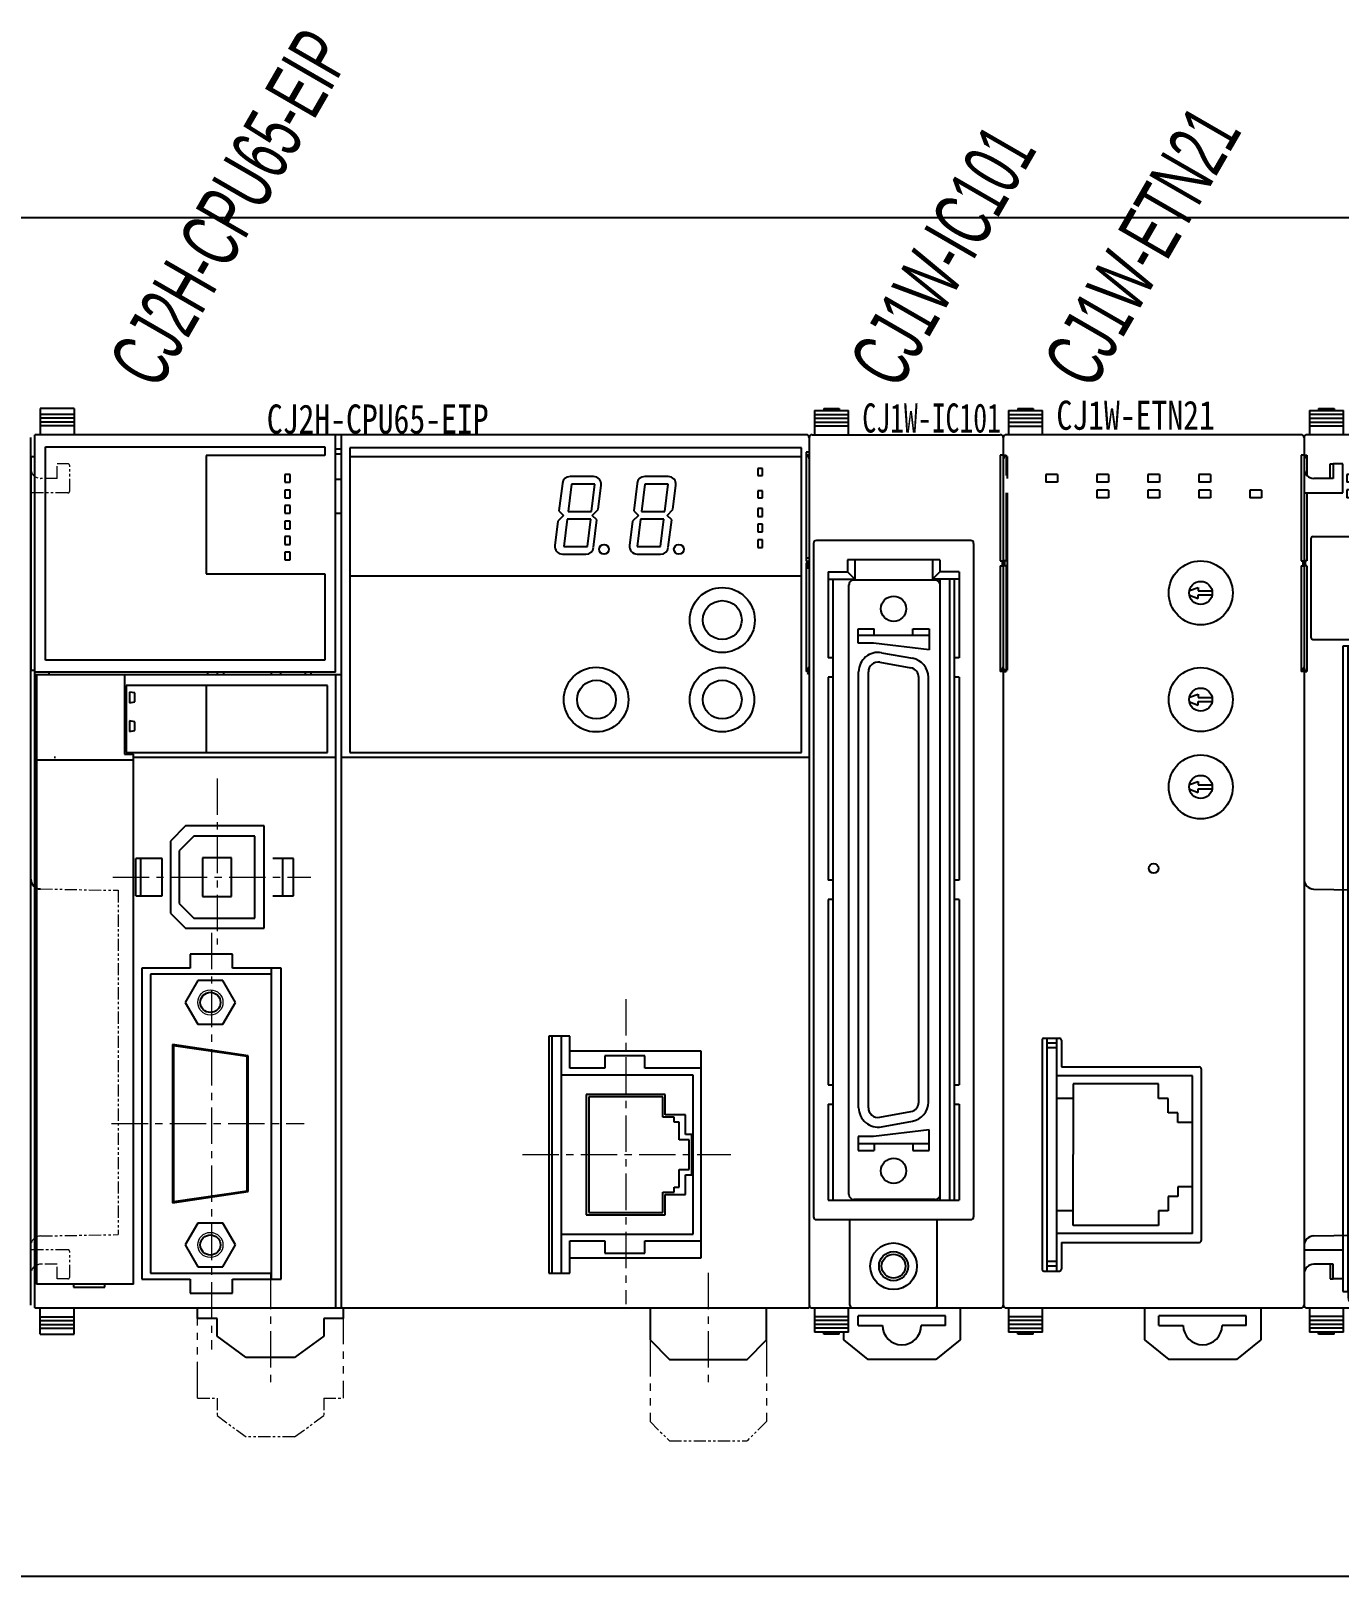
# Model space of a CAD drawing. Header units: millimetres. Extents: x 336 to 12810, y -1577 to 4105.
# Drawn here: x 6367.9 to 6502.8, y 3709.4 to 3868.7 of the extents above; entities that cross this region are included whole.
import ezdxf
from ezdxf.enums import TextEntityAlignment as Align

# ---------------------------------------------------------------- set-up
doc = ezdxf.new("R2010")
doc.units = ezdxf.units.MM
doc.linetypes.add('CENTER', pattern=[2, 1.25, -0.25, 0.25, -0.25])
doc.linetypes.add('PHANTOM', pattern=[2.5, 1.25, -0.25, 0.25, -0.25, 0.25, -0.25])
doc.layers.add('TEXT', color=2, linetype='Continuous')
doc.layers.add('Z_OM_GAIKEI', color=7, linetype='Continuous')
for name, color, linetype, lineweight in [('Z_OM_CENTER', 2, 'CENTER', 13), ('Z_OM_OUTLINE', 7, 'Continuous', 30), ('Z_OM_PHANTOM', 3, 'PHANTOM', 13), ('Z_OM_THIN_LINE', 2, 'Continuous', 13)]:
    doc.layers.add(name, color=color, linetype=linetype, lineweight=lineweight)
doc.styles.add('ST', font='', dxfattribs={"width": 0.8, "height": 300})
doc.styles.get("Standard").update_dxf_attribs({"font": ''})
doc.styles.add('样式 8', font='arial.ttf', dxfattribs={"width": 0.6, "height": 2.5})
doc.styles.get('ST').set_extended_font_data('SimSun')
doc.styles.get('Standard').set_extended_font_data('SimSun')

# ---------------------------------------------------------------- blocks, each defined once
blk = doc.blocks.new('CJ1W-ETN21')
at = {"layer": 'Z_OM_GAIKEI'}
for p, q in [((0.55, 92.5), (4.05, 92.5)), ((0.55, 92.5), (0.55, 92.1)), ((1.5, 92.7), (1.5, 92.5)), ((1.5, 92.7), (3.1, 92.7)), ((2.1, 92.7), (2.1, 92.5)), ((2.5, 92.7), (2.5, 92.5)), ((3.1, 92.7), (3.1, 92.5)), ((4.05, 92.1), (4.05, 92.5)), ((0.55, 92.1), (4.05, 92.1)), ((0.55, 92.1), (0.55, 91.7)), ((0.55, 91.7), (4.05, 91.7)), ((0.55, 91.7), (0.55, 91.3)), ((0.55, 91.3), (4.05, 91.3)), ((0.55, 91.3), (0.55, 90.9)), ((0.55, 90.9), (4.05, 90.9)), ((0.55, 90.9), (0.55, 90)), ((4.05, 91.7), (4.05, 92.1)), ((4.05, 91.3), (4.05, 91.7)), ((4.05, 90.9), (4.05, 91.3)), ((4.05, 90), (4.05, 90.9)), ((0, 89.7), (0, 0.3)), ((30.7, 90), (0.3, 90)), ((31, 89.7), (31, 0.3)), ((-0.3, 87.9), (-0.3, 77)), ((0, 87.9), (-0.3, 87.9)), ((31.15, 87.9), (31, 87.47)), ((31, 87.9), (31.3, 87.9)), ((31.3, 87.9), (31.3, 85.79)), ((33.7, 85.5), (33.7, 87)), ((33.7, 87), (34, 87)), ((33.7, 87), (34, 87)), ((33.7, 85.5), (33.7, 87)), ((35, 87), (34, 87)), ((35, 87), (34, 87)), ((34, 87), (34, 85.5)), ((34, 87), (34, 85.5)), ((35, 84), (35, 87)), ((35, 84), (35, 87)), ((5.6, 85.9), (4.4, 85.9)), ((4.4, 85.9), (4.4, 85.1)), ((5.6, 85.1), (4.4, 85.1)), ((5.6, 85.9), (5.6, 85.1)), ((10.85, 85.9), (9.65, 85.9)), ((9.65, 85.9), (9.65, 85.1)), ((10.85, 85.1), (9.65, 85.1)), ((10.85, 85.9), (10.85, 85.1)), ((16.1, 85.9), (14.9, 85.9)), ((14.9, 85.9), (14.9, 85.1)), ((16.1, 85.1), (14.9, 85.1)), ((16.1, 85.9), (16.1, 85.1)), ((21.35, 85.9), (20.15, 85.9)), ((20.15, 85.9), (20.15, 85.1)), ((21.35, 85.1), (20.15, 85.1)), ((21.35, 85.9), (21.35, 85.1)), ((34, 85.5), (32, 85.5)), ((34, 85.5), (32, 85.5)), ((10.85, 84.3), (9.65, 84.3)), ((9.65, 84.3), (9.65, 83.5)), ((10.85, 83.5), (9.65, 83.5)), ((10.85, 84.3), (10.85, 83.5)), ((16.1, 84.3), (14.9, 84.3)), ((14.9, 84.3), (14.9, 83.5)), ((16.1, 83.5), (14.9, 83.5)), ((16.1, 84.3), (16.1, 83.5)), ((21.35, 84.3), (20.15, 84.3)), ((20.15, 84.3), (20.15, 83.5)), ((21.35, 83.5), (20.15, 83.5)), ((21.35, 84.3), (21.35, 83.5)), ((26.6, 84.3), (25.4, 84.3)), ((25.4, 84.3), (25.4, 83.5)), ((26.6, 83.5), (25.4, 83.5)), ((26.6, 84.3), (26.6, 83.5)), ((31, 84), (35, 84)), ((31, 84), (35, 84)), ((31.3, 84), (31.3, 77)), ((-0.3, 77), (0, 77)), ((-0.3, 76.5), (-0.3, 65.6)), ((-0.3, 76.5), (0, 76.5)), ((-0.12, 77), (-0.12, 76.5)), ((31.3, 77), (31, 77)), ((31.3, 76.5), (31, 76.5)), ((31.12, 77), (31.12, 76.5)), ((31.3, 76.5), (31.3, 65.6)), ((19.18, 73.94), (20.1, 74.27)), ((19.18, 73.46), (20.1, 73.13)), ((20.1, 74.27), (20.1, 73.91)), ((20.1, 73.91), (21.52, 73.91)), ((20.1, 73.49), (21.52, 73.49)), ((20.1, 73.13), (20.1, 73.49)), ((0, 65.6), (-0.3, 65.6)), ((-0.15, 65.6), (0, 66.03)), ((31.15, 65.6), (31, 66.03)), ((31, 65.6), (31.3, 65.6)), ((19.18, 62.94), (20.1, 63.27)), ((19.18, 62.46), (20.1, 62.13)), ((20.1, 63.27), (20.1, 62.91)), ((20.1, 62.91), (21.52, 62.91)), ((20.1, 62.13), (20.1, 62.49)), ((20.1, 62.49), (21.52, 62.49)), ((19.18, 53.94), (20.1, 54.27)), ((20.1, 54.27), (20.1, 53.91)), ((19.18, 53.46), (20.1, 53.13)), ((20.1, 53.91), (21.52, 53.91)), ((20.1, 53.13), (20.1, 53.49)), ((20.1, 53.49), (21.52, 53.49)), ((31.98, 43.18), (40, 43.04)), ((40, 43.04), (40, 7.56)), ((40, 42.4), (40, 25.3)), ((4, 27.6), (4, 4)), ((4.2, 27.8), (5.8, 27.8)), ((4.5, 27.8), (4.5, 3.8)), ((5.5, 27.3), (4.5, 27.3)), ((5.5, 27.8), (5.5, 3.8)), ((6, 27.6), (6, 24.85)), ((5.5, 26.8), (4.5, 26.8)), ((5.5, 23.93), (5.5, 7.67)), ((19.5, 23.93), (5.5, 23.93)), ((6, 24.85), (20.2, 24.85)), ((19.5, 7.67), (19.5, 23.93)), ((20.4, 24.65), (20.4, 6.95)), ((40, 25.3), (40, 8.2)), ((7.2, 23.1), (7.2, 15.8)), ((16, 23.1), (7.2, 23.1)), ((16, 21.6), (16, 23.1)), ((7.2, 21.6), (5.5, 21.6)), ((17, 21.6), (16, 21.6)), ((17, 20.1), (17, 21.6)), ((18, 20.1), (17, 20.1)), ((18, 19.1), (18, 20.1)), ((19.5, 19.1), (18, 19.1)), ((19.5, 19.1), (18, 19.1)), ((7.2, 8.5), (7.2, 15.8)), ((17, 11.5), (17, 10)), ((18, 11.5), (17, 11.5)), ((19.5, 12.5), (18, 12.5)), ((18, 12.5), (18, 11.5)), ((19.5, 12.5), (18, 12.5)), ((7.2, 10), (5.5, 10)), ((17, 10), (16, 10)), ((16, 10), (16, 8.5)), ((16, 8.5), (7.2, 8.5)), ((19.5, 7.67), (5.5, 7.67)), ((6, 6.75), (20.2, 6.75)), ((6, 6.75), (6, 4)), ((31.98, 7.42), (40, 7.56)), ((5.5, 4.8), (4.5, 4.8)), ((31, 6), (35, 6)), ((31, 6), (35, 6)), ((35, 6), (35, 3)), ((35, 6), (35, 3)), ((4.2, 3.8), (5.8, 3.8)), ((5.5, 4.3), (4.5, 4.3)), ((34, 4.5), (32, 4.5)), ((34, 4.5), (32, 4.5)), ((33.7, 4.5), (33.7, 3)), ((33.7, 4.5), (33.7, 3)), ((34, 3), (34, 4.5)), ((34, 3), (34, 4.5)), ((33.7, 3), (34, 3)), ((33.7, 3), (34, 3)), ((35, 3), (34, 3)), ((35, 3), (34, 3)), ((0.3, 0), (30.7, 0)), ((0.55, 0), (0.55, -0.9)), ((4.05, -0.9), (4.05, 0)), ((14.55, 0), (14.55, -3.3)), ((26.55, 0), (26.55, -3.3)), ((4.05, -0.9), (0.55, -0.9)), ((0.55, -0.9), (0.55, -1.3)), ((4.05, -1.3), (0.55, -1.3)), ((0.55, -1.3), (0.55, -1.7)), ((4.05, -1.3), (4.05, -0.9)), ((4.05, -1.7), (4.05, -1.3)), ((25.05, -0.8), (16.05, -0.8)), ((16.05, -1.8), (16.05, -0.8)), ((25.05, -1.8), (25.05, -0.8)), ((4.05, -1.7), (0.55, -1.7)), ((0.55, -1.7), (0.55, -2.1)), ((4.05, -2.1), (0.55, -2.1)), ((0.55, -2.1), (0.55, -2.5)), ((4.05, -2.5), (0.55, -2.5)), ((1.5, -2.7), (1.5, -2.5)), ((3.1, -2.7), (1.5, -2.7)), ((2.1, -2.7), (2.1, -2.5)), ((2.5, -2.7), (2.5, -2.5)), ((3.1, -2.7), (3.1, -2.5)), ((4.05, -2.1), (4.05, -1.7)), ((4.05, -2.5), (4.05, -2.1)), ((16.05, -1.8), (18.55, -1.8)), ((25.05, -1.8), (22.55, -1.8)), ((14.55, -3.3), (17.05, -5.3)), ((26.55, -3.3), (24.05, -5.3)), ((24.05, -5.3), (17.05, -5.3))]:
    blk.add_line(p, q, dxfattribs=at)
for centre, radius in [((20.35, 73.7), 3.3), ((20.35, 73.7), 1.19), ((20.35, 62.7), 3.3), ((20.35, 62.7), 1.19), ((20.35, 53.7), 3.3), ((20.35, 53.7), 1.19), ((15.5, 45.3), 0.5)]:
    blk.add_circle(centre, radius, dxfattribs=at)
for centre, radius, start, end in [((0.3, 89.7), 0.3, 90, 180), ((30.7, 89.7), 0.3, 0, 90), ((32, 86.5), 1, 180, 270), ((32, 86.5), 1, 180, 270), ((32, 44.18), 1, 180.0001, 269.0001), ((4.2, 27.6), 0.2, 90, 180), ((5.8, 27.6), 0.2, 0, 90), ((20.2, 24.65), 0.2, 0, 90), ((20.2, 6.95), 0.2, 270, 0), ((32, 6.42), 1, 91, 180), ((4.2, 4), 0.2, 180, 270), ((5.8, 4), 0.2, 270, 0), ((32, 3.5), 1, 90, 180), ((32, 3.5), 1, 90, 180), ((0.3, 0.3), 0.3, 180, 270), ((30.7, 0.3), 0.3, 270, 0), ((20.55, -1.8), 2, 180, 0)]:
    blk.add_arc(centre, radius, start, end, dxfattribs=at)
blk = doc.blocks.new('CJ1W-SCU21')
at = {"layer": 'Z_OM_GAIKEI'}
for p, q in [((0.55, 92.55), (4.05, 92.55)), ((0.55, 92.55), (0.55, 92.15)), ((1.5, 92.75), (1.5, 92.55)), ((1.5, 92.75), (3.1, 92.75)), ((2.1, 92.75), (2.1, 92.55)), ((2.5, 92.75), (2.5, 92.55)), ((3.1, 92.75), (3.1, 92.55)), ((4.05, 92.15), (4.05, 92.55)), ((0.55, 92.15), (4.05, 92.15)), ((0.55, 92.15), (0.55, 91.75)), ((0.55, 91.75), (4.05, 91.75)), ((0.55, 91.75), (0.55, 91.35)), ((0.55, 91.35), (4.05, 91.35)), ((0.55, 91.35), (0.55, 90.95)), ((0.55, 90.95), (4.05, 90.95)), ((0.55, 90.95), (0.55, 90.05)), ((4.05, 91.75), (4.05, 92.15)), ((4.05, 91.35), (4.05, 91.75)), ((4.05, 90.95), (4.05, 91.35)), ((4.05, 90.05), (4.05, 90.95)), ((0, 89.75), (0, 0.34)), ((30.7, 90.05), (0.3, 90.05)), ((31, 89.75), (31, 0.35)), ((-0.3, 87.95), (-0.3, 77.05)), ((0, 87.95), (-0.3, 87.95)), ((31.15, 87.95), (31, 87.52)), ((31, 87.95), (31.3, 87.95)), ((31.3, 87.95), (31.3, 85.83)), ((33.7, 85.55), (33.7, 87.05)), ((33.7, 87.05), (34, 87.05)), ((33.7, 87.05), (34, 87.05)), ((33.7, 85.55), (33.7, 87.05)), ((35, 87.05), (34, 87.05)), ((35, 87.05), (34, 87.05)), ((34, 87.05), (34, 85.55)), ((34, 87.05), (34, 85.55)), ((35, 84.05), (35, 87.05)), ((35, 84.05), (35, 87.05)), ((5.6, 85.95), (4.4, 85.95)), ((4.4, 85.95), (4.4, 85.15)), ((5.6, 85.15), (4.4, 85.15)), ((5.6, 85.95), (5.6, 85.15)), ((10.85, 85.95), (9.65, 85.95)), ((9.65, 85.95), (9.65, 85.15)), ((10.85, 85.15), (9.65, 85.15)), ((10.85, 85.95), (10.85, 85.15)), ((16.1, 85.95), (14.9, 85.95)), ((14.9, 85.95), (14.9, 85.15)), ((16.1, 85.15), (14.9, 85.15)), ((16.1, 85.95), (16.1, 85.15)), ((21.35, 85.95), (20.15, 85.95)), ((20.15, 85.95), (20.15, 85.15)), ((21.35, 85.15), (20.15, 85.15)), ((21.35, 85.95), (21.35, 85.15)), ((26.6, 85.95), (25.4, 85.95)), ((25.4, 85.95), (25.4, 85.15)), ((26.6, 85.15), (25.4, 85.15)), ((26.6, 85.95), (26.6, 85.15)), ((34, 85.55), (32, 85.55)), ((34, 85.55), (32, 85.55)), ((5.6, 84.35), (4.4, 84.35)), ((4.4, 84.35), (4.4, 83.55)), ((5.6, 83.55), (4.4, 83.55)), ((5.6, 84.35), (5.6, 83.55)), ((10.85, 84.35), (9.65, 84.35)), ((9.65, 84.35), (9.65, 83.55)), ((10.85, 83.55), (9.65, 83.55)), ((10.85, 84.35), (10.85, 83.55)), ((16.1, 84.35), (14.9, 84.35)), ((14.9, 84.35), (14.9, 83.55)), ((16.1, 83.55), (14.9, 83.55)), ((16.1, 84.35), (16.1, 83.55)), ((21.35, 84.35), (20.15, 84.35)), ((20.15, 84.35), (20.15, 83.55)), ((21.35, 83.55), (20.15, 83.55)), ((21.35, 84.35), (21.35, 83.55)), ((31, 84.05), (35, 84.05)), ((31, 84.05), (35, 84.05)), ((31.3, 84.05), (31.3, 77.05)), ((0.7, 79.35), (0.7, 69.15)), ((0.9, 79.55), (16.1, 79.55)), ((5.65, 78.85), (12.35, 78.85)), ((5.65, 78.85), (5.65, 75.05)), ((6, 78.42), (5.65, 78.42)), ((6, 78.85), (6, 78.42)), ((6.5, 78.85), (6.5, 76.94)), ((11.5, 78.85), (11.5, 76.94)), ((12, 77.95), (12, 78.85)), ((12.35, 78.85), (12.35, 75.05)), ((16.3, 79.35), (16.3, 69.37)), ((-0.3, 77.05), (0, 77.05)), ((-0.3, 76.55), (-0.3, 65.65)), ((-0.3, 76.55), (0, 76.55)), ((-0.12, 77.05), (-0.12, 76.55)), ((6, 78.02), (5.65, 78.02)), ((6, 77.95), (5.65, 77.95)), ((6, 78.02), (6, 77.95)), ((6.25, 77.95), (6, 77.95)), ((6.25, 77.95), (6.25, 76.94)), ((6.25, 76.94), (6.25, 75.95)), ((6.5, 76.94), (6.5, 75.05)), ((7.95, 77.9), (9, 77.9)), ((9, 76.94), (8.9, 76.94)), ((10.98, 77.2), (10.75, 77.2)), ((10.75, 77.2), (10.75, 76.94)), ((10.75, 76.94), (10.75, 76.7)), ((10.98, 76.7), (10.75, 76.7)), ((11.5, 76.94), (11.5, 75.05)), ((12, 77.95), (11.75, 77.95)), ((11.75, 76.94), (11.75, 77.95)), ((11.75, 75.95), (11.75, 76.94)), ((12.35, 77.95), (12, 77.95)), ((31.3, 77.05), (31, 77.05)), ((31.3, 76.55), (31, 76.55)), ((31.12, 77.05), (31.12, 76.55)), ((31.3, 76.55), (31.3, 65.65)), ((6, 75.95), (5.65, 75.95)), ((6, 75.88), (5.65, 75.88)), ((6, 75.48), (5.65, 75.48)), ((5.65, 75.05), (12.35, 75.05)), ((6, 75.95), (6, 75.88)), ((6.25, 75.95), (6, 75.95)), ((6, 75.48), (6, 75.05)), ((7.95, 76), (7.96, 76)), ((7.96, 76), (9, 76)), ((12, 75.95), (11.75, 75.95)), ((12, 75.05), (12, 75.95)), ((12.35, 75.95), (12, 75.95)), ((19.18, 73.98), (20.1, 74.32)), ((19.18, 73.51), (20.1, 73.17)), ((20.1, 74.32), (20.1, 73.95)), ((20.1, 73.95), (21.52, 73.95)), ((20.1, 73.54), (21.52, 73.54)), ((20.1, 73.17), (20.1, 73.54)), ((5.65, 72.75), (5.65, 68.38)), ((5.65, 72.75), (12.35, 72.75)), ((6, 72.32), (5.65, 72.32)), ((6, 71.92), (5.65, 71.92)), ((6, 71.85), (5.65, 71.85)), ((6, 72.75), (6, 72.32)), ((6, 71.92), (6, 71.85)), ((6.25, 71.85), (6, 71.85)), ((6.25, 71.85), (6.25, 70.84)), ((6.5, 72.75), (6.5, 70.84)), ((7.95, 71.8), (9, 71.8)), ((11.5, 72.75), (11.5, 70.84)), ((12, 71.85), (11.75, 71.85)), ((11.75, 70.84), (11.75, 71.85)), ((12, 71.85), (12, 72.75)), ((12.35, 71.85), (12, 71.85)), ((12.35, 72.75), (12.35, 69.05)), ((6.25, 70.84), (6.25, 69.85)), ((6.5, 70.84), (6.5, 68.6)), ((10.98, 71.1), (10.75, 71.1)), ((10.75, 71.1), (10.75, 70.84)), ((10.75, 70.84), (10.75, 70.6)), ((10.98, 70.6), (10.75, 70.6)), ((11.5, 70.84), (11.5, 68.6)), ((11.75, 69.85), (11.75, 70.84)), ((0.9, 68.95), (5.65, 68.95)), ((6, 69.85), (5.65, 69.85)), ((6, 69.78), (5.65, 69.78)), ((6, 69.38), (5.65, 69.38)), ((6, 68.6), (5.65, 68.6)), ((6, 69.85), (6, 69.78)), ((6.25, 69.85), (6, 69.85)), ((6, 69.38), (6, 68.6)), ((6, 68.6), (6, 68.38)), ((9, 68.6), (6.5, 68.6)), ((7.95, 69.9), (7.96, 69.9)), ((7.96, 69.9), (9, 69.9)), ((9, 68.85), (9, 68.6)), ((11.5, 68.6), (9, 68.6)), ((11.77, 69.85), (11.75, 69.85)), ((12, 69.85), (11.77, 69.85)), ((12, 68.6), (12, 69.85)), ((12.35, 69.85), (12, 69.85)), ((12.32, 68.6), (12, 68.6)), ((12, 68.38), (12, 68.6)), ((12.32, 68.88), (12.32, 68.38)), ((12.81, 69.37), (18.46, 69.37)), ((16.3, 69.55), (23, 69.55)), ((18.95, 68.88), (18.95, 51.16)), ((23, 69.55), (23, 66.45)), ((4, 68.24), (4, 1.74)), ((4.7, 68.24), (4, 68.24)), ((4.5, 68.24), (4.5, 1.74)), ((4.55, 67.89), (4.55, 35.41)), ((5.04, 68.38), (12.32, 68.38)), ((18.95, 68.24), (19.1, 68.24)), ((19.1, 68.24), (19.1, 50.8)), ((0, 65.65), (-0.3, 65.65)), ((-0.15, 65.65), (0, 66.08)), ((31.15, 65.65), (31, 66.08)), ((31, 65.65), (31.3, 65.65)), ((21.95, 57.39), (23.93, 57.39)), ((21.45, 52.44), (21.45, 56.9)), ((24.42, 56.9), (24.42, 52.44)), ((23.43, 52.44), (21.45, 52.44)), ((22.34, 50.66), (22.34, 52.44)), ((24.42, 52.44), (23.43, 52.44)), ((23.53, 52.44), (23.53, 49.67)), ((19.1, 49.53), (19.1, 35.94)), ((19.45, 50.66), (24.42, 50.66)), ((19.45, 49.67), (23.53, 49.67)), ((21.45, 49.67), (21.45, 49.18)), ((24.42, 49.18), (24.42, 50.66)), ((18.95, 49.18), (18.95, 36.4)), ((21.95, 48.68), (23.93, 48.68)), ((31.98, 43.23), (40, 43.09)), ((40, 43.09), (40, 7.6)), ((40, 42.45), (40, 25.35)), ((11.18, 35.91), (18.46, 35.91)), ((11.18, 35.91), (11.18, 35.41)), ((12.81, 35.07), (18.46, 35.07)), ((18.64, 35.94), (19.1, 35.94)), ((4.55, 33.59), (4.55, 1.11)), ((5.04, 34.92), (10.69, 34.92)), ((5.04, 34.08), (12.32, 34.08)), ((5.5, 34.92), (5.5, 34.08)), ((6, 34.92), (6, 34.08)), ((12.32, 34.58), (12.32, 34.08)), ((18.95, 34.58), (18.95, 16.86)), ((18.95, 33.94), (19.1, 33.94)), ((19.1, 33.94), (19.1, 16.5)), ((40, 25.35), (40, 8.25)), ((21.45, 18.14), (21.45, 22.6)), ((21.95, 23.09), (23.93, 23.09)), ((24.42, 22.6), (24.42, 18.14)), ((23.43, 18.14), (21.45, 18.14)), ((22.34, 16.36), (22.34, 18.14)), ((24.42, 18.14), (23.43, 18.14)), ((23.53, 18.14), (23.53, 15.37)), ((19.45, 16.36), (24.42, 16.36)), ((24.42, 14.88), (24.42, 16.36)), ((18.95, 14.88), (18.95, 2.1)), ((19.1, 15.23), (19.1, 1.74)), ((19.45, 15.37), (23.53, 15.37)), ((21.45, 15.37), (21.45, 14.88)), ((21.95, 14.38), (23.93, 14.38)), ((31.98, 7.46), (40, 7.6)), ((31, 6.05), (35, 6.05)), ((31, 6.05), (35, 6.05)), ((35, 6.05), (35, 3.05)), ((35, 6.05), (35, 3.05)), ((34, 4.55), (32, 4.55)), ((34, 4.55), (32, 4.55)), ((33.7, 4.55), (33.7, 3.05)), ((33.7, 4.55), (33.7, 3.05)), ((34, 3.05), (34, 4.55)), ((34, 3.05), (34, 4.55)), ((4, 1.74), (4.55, 1.74)), ((11.18, 1.61), (18.46, 1.61)), ((11.18, 1.61), (11.18, 1.11)), ((18.8, 1.74), (19.1, 1.74)), ((33.7, 3.05), (34, 3.05)), ((33.7, 3.05), (34, 3.05)), ((35, 3.05), (34, 3.05)), ((35, 3.05), (34, 3.05)), ((0.3, 0.05), (30.7, 0.05)), ((0.55, 0.05), (0.55, -0.85)), ((4.05, -0.85), (4.05, 0.05)), ((5.04, 0.62), (10.69, 0.62)), ((14.55, 0.05), (14.55, -3.25)), ((26.55, 0.05), (26.55, -3.25)), ((4.05, -0.85), (0.55, -0.85)), ((0.55, -0.85), (0.55, -1.25)), ((4.05, -1.25), (0.55, -1.25)), ((0.55, -1.25), (0.55, -1.65)), ((4.05, -1.25), (4.05, -0.85)), ((4.05, -1.65), (4.05, -1.25)), ((25.05, -0.75), (16.05, -0.75)), ((16.05, -1.75), (16.05, -0.75)), ((16.05, -0.75), (16.21, -0.91)), ((16.21, -0.91), (16.21, -1.6)), ((16.21, -0.91), (24.89, -0.91)), ((25.05, -0.75), (24.89, -0.91)), ((24.89, -0.91), (24.89, -1.6)), ((25.05, -1.75), (25.05, -0.75)), ((4.05, -1.65), (0.55, -1.65)), ((0.55, -1.65), (0.55, -2.05)), ((4.05, -2.05), (0.55, -2.05)), ((0.55, -2.05), (0.55, -2.45)), ((4.05, -2.45), (0.55, -2.45)), ((1.5, -2.65), (1.5, -2.45)), ((3.1, -2.65), (1.5, -2.65)), ((2.1, -2.65), (2.1, -2.45)), ((2.5, -2.65), (2.5, -2.45)), ((3.1, -2.65), (3.1, -2.45)), ((4.05, -2.05), (4.05, -1.65)), ((4.05, -2.45), (4.05, -2.05)), ((16.05, -1.75), (16.21, -1.6)), ((16.05, -1.75), (18.55, -1.75)), ((16.21, -1.6), (18.71, -1.6)), ((18.55, -1.75), (18.71, -1.6)), ((18.71, -1.6), (18.71, -1.78)), ((22.39, -1.6), (22.39, -1.78)), ((24.89, -1.6), (22.39, -1.6)), ((22.55, -1.75), (22.39, -1.6)), ((25.05, -1.75), (22.55, -1.75)), ((25.05, -1.75), (24.89, -1.6)), ((14.55, -3.25), (17.05, -5.25)), ((26.55, -3.25), (24.05, -5.25)), ((24.05, -5.25), (17.05, -5.25))]:
    blk.add_line(p, q, dxfattribs=at)
for centre, radius in [((20.35, 73.74), 3.3), ((20.35, 73.74), 1.19), ((15.5, 45.35), 0.5)]:
    blk.add_circle(centre, radius, dxfattribs=at)
for centre, radius, start, end in [((0.3, 89.75), 0.3, 90, 180), ((30.7, 89.75), 0.3, 0, 90), ((32, 86.55), 1, 180, 270), ((32, 86.55), 1, 180, 270), ((0.9, 79.35), 0.2, 90, 180), ((9, 76.95), 2, 108.1926, 180), ((9, 76.95), 2, 7.1808, 71.8074), ((16.1, 79.35), 0.2, 0, 90), ((7.95, 76.95), 0.95, 90, 180), ((9, 76.95), 2, 180, 251.8018), ((7.95, 76.95), 0.95, 180, 270.7955), ((7.95, 76.95), 0.95, 0, 90), ((7.95, 76.95), 0.95, 270.7955, 0), ((9, 76.95), 0.95, 359.8785, 90), ((9, 76.95), 0.95, 270, 359.8785), ((9, 76.95), 2, 288.1982, 352.8192), ((9, 70.85), 2, 108.1926, 180), ((7.95, 70.85), 0.95, 90, 180), ((7.95, 70.85), 0.95, 0, 90), ((9, 70.85), 0.95, 359.8785, 90), ((9, 70.85), 2, 7.1808, 71.8074), ((9, 70.85), 2, 180, 270), ((7.95, 70.85), 0.95, 180, 270.4593), ((7.95, 70.85), 0.95, 270.4593, 0), ((9, 70.85), 0.95, 270, 359.8785), ((9, 70.85), 2, 270, 352.8192), ((0.9, 69.15), 0.2, 180, 270), ((12.81, 68.88), 0.495, 90, 180), ((18.46, 68.88), 0.495, 0, 90), ((5.04, 67.89), 0.495, 90, 180), ((21.95, 56.9), 0.495, 90, 180), ((23.93, 56.9), 0.495, 0, 90), ((19.45, 51.16), 0.495, 180, 270), ((19.45, 49.18), 0.495, 90, 180), ((21.95, 49.18), 0.495, 180, 270), ((23.93, 49.18), 0.495, 270, 0), ((32, 44.23), 1, 180.0001, 269.0001), ((5.04, 35.41), 0.495, 180, 270), ((10.69, 35.41), 0.495, 270, 0), ((12.81, 34.58), 0.495, 90, 180), ((18.46, 36.4), 0.495, 270, 0), ((18.46, 34.58), 0.495, 0, 90), ((5.04, 33.59), 0.495, 90, 180), ((21.95, 22.6), 0.495, 90, 180), ((23.93, 22.6), 0.495, 0, 90), ((19.45, 16.86), 0.495, 180, 270), ((19.45, 14.88), 0.495, 90, 180), ((21.95, 14.88), 0.495, 180, 270), ((23.93, 14.88), 0.495, 270, 0), ((32, 6.46), 1, 91, 180), ((32, 3.55), 1, 90, 180), ((32, 3.55), 1, 90, 180), ((18.46, 2.1), 0.495, 270, 0), ((0.3, 0.35), 0.3, 180, 270), ((5.04, 1.11), 0.495, 180, 270), ((10.69, 1.11), 0.495, 270, 0), ((30.7, 0.35), 0.3, 270, 0), ((20.55, -1.75), 2, 180, 0), ((20.55, -1.75), 1.84, 180.8833, 0)]:
    blk.add_arc(centre, radius, start, end, dxfattribs=at)

msp = doc.modelspace()

# ---------------------------------------------------------------- linework, layer by layer
for p, q in [((7328.84, 3849.412), (6268.84, 3849.412)), ((6447.899, 3827.05), (6368.344, 3827.05)), ((6399.344, 3802.57), (6399.344, 3827.05)), ((6369.444, 3825.81), (6398.244, 3825.81)), ((6398.244, 3825.81), (6398.244, 3824.91)), ((6399.344, 3825.6), (6399.944, 3825.6)), ((6447.344, 3825.7), (6400.794, 3825.7)), ((6400.794, 3825.7), (6400.794, 3794.3)), ((6447.344, 3794.3), (6447.344, 3825.7)), ((6398.244, 3824.91), (6386.004, 3824.91)), ((6386.004, 3824.91), (6386.004, 3812.71)), ((6399.944, 3825.05), (6399.344, 3825.05)), ((6400.794, 3824.8), (6447.344, 3824.8)), ((6468.544, 3824.8), (6468.144, 3824.8)), ((6468.544, 3824.8), (6468.544, 3822.55)), ((6394.644, 3822.95), (6394.094, 3822.95)), ((6394.094, 3822.95), (6394.094, 3822.15)), ((6394.644, 3822.15), (6394.644, 3822.95)), ((6399.944, 3822.45), (6399.344, 3822.45)), ((6425.922, 3822.74), (6423.504, 3822.74)), ((6433.622, 3822.74), (6431.204, 3822.74)), ((6443.344, 3823.58), (6442.844, 3823.58)), ((6442.844, 3823.58), (6442.844, 3822.83)), ((6442.844, 3822.83), (6443.344, 3822.83)), ((6443.344, 3822.83), (6443.344, 3823.58)), ((6394.094, 3822.15), (6394.644, 3822.15)), ((6394.644, 3821.35), (6394.094, 3821.35)), ((6394.094, 3821.35), (6394.094, 3820.55)), ((6394.644, 3820.55), (6394.644, 3821.35)), ((6422.71, 3822.038), (6422.364, 3819.219)), ((6423.655, 3821.94), (6423.311, 3819.14)), ((6426.073, 3821.94), (6423.655, 3821.94)), ((6425.729, 3819.14), (6426.073, 3821.94)), ((6426.41, 3819.353), (6426.716, 3821.843)), ((6430.41, 3822.038), (6430.064, 3819.219)), ((6431.204, 3821.94), (6430.86, 3819.14)), ((6433.622, 3821.94), (6431.204, 3821.94)), ((6433.278, 3819.14), (6433.622, 3821.94)), ((6434.11, 3819.353), (6434.416, 3821.843)), ((6443.344, 3821.28), (6442.844, 3821.28)), ((6442.844, 3821.28), (6442.844, 3820.53)), ((6443.344, 3820.53), (6443.344, 3821.28)), ((6468.544, 3821.05), (6468.544, 3802.8)), ((6394.094, 3820.55), (6394.644, 3820.55)), ((6394.644, 3819.75), (6394.094, 3819.75)), ((6394.094, 3819.75), (6394.094, 3818.95)), ((6394.644, 3818.95), (6394.644, 3819.75)), ((6422.364, 3819.219), (6422.842, 3818.74)), ((6423.311, 3819.14), (6425.729, 3819.14)), ((6425.798, 3818.74), (6426.41, 3819.353)), ((6430.064, 3819.219), (6430.542, 3818.74)), ((6430.86, 3819.14), (6433.278, 3819.14)), ((6433.498, 3818.74), (6434.11, 3819.353)), ((6442.844, 3820.53), (6443.344, 3820.53)), ((6442.844, 3819.43), (6442.844, 3818.63)), ((6443.344, 3819.43), (6442.844, 3819.43)), ((6443.344, 3818.63), (6443.344, 3819.43)), ((6394.094, 3818.95), (6394.644, 3818.95)), ((6394.644, 3818.15), (6394.094, 3818.15)), ((6394.094, 3818.15), (6394.094, 3817.35)), ((6394.644, 3817.35), (6394.644, 3818.15)), ((6399.344, 3818.95), (6399.944, 3818.95)), ((6422.23, 3818.128), (6421.924, 3815.638)), ((6422.842, 3818.74), (6422.23, 3818.128)), ((6423.213, 3818.34), (6422.869, 3815.54)), ((6425.631, 3818.34), (6423.213, 3818.34)), ((6425.287, 3815.54), (6425.631, 3818.34)), ((6426.276, 3818.262), (6425.798, 3818.74)), ((6425.93, 3815.443), (6426.276, 3818.262)), ((6429.93, 3818.128), (6429.624, 3815.638)), ((6430.542, 3818.74), (6429.93, 3818.128)), ((6430.762, 3818.34), (6430.418, 3815.54)), ((6433.18, 3818.34), (6430.762, 3818.34)), ((6432.836, 3815.54), (6433.18, 3818.34)), ((6433.976, 3818.262), (6433.498, 3818.74)), ((6433.63, 3815.443), (6433.976, 3818.262)), ((6442.844, 3818.63), (6443.344, 3818.63)), ((6442.844, 3817.83), (6442.844, 3817.03)), ((6443.344, 3817.83), (6442.844, 3817.83)), ((6443.344, 3817.03), (6443.344, 3817.83)), ((6394.094, 3817.35), (6394.644, 3817.35)), ((6394.644, 3816.55), (6394.094, 3816.55)), ((6394.094, 3816.55), (6394.094, 3815.75)), ((6394.644, 3815.75), (6394.644, 3816.55)), ((6442.844, 3817.03), (6443.344, 3817.03)), ((6442.844, 3816.23), (6442.844, 3815.43)), ((6443.344, 3816.23), (6442.844, 3816.23)), ((6443.344, 3815.43), (6443.344, 3816.23)), ((6394.094, 3815.75), (6394.644, 3815.75)), ((6394.644, 3814.95), (6394.094, 3814.95)), ((6394.094, 3814.95), (6394.094, 3814.15)), ((6394.644, 3814.15), (6394.644, 3814.95)), ((6422.718, 3814.74), (6425.136, 3814.74)), ((6422.869, 3815.54), (6425.287, 3815.54)), ((6430.418, 3815.54), (6432.836, 3815.54)), ((6430.418, 3814.74), (6432.836, 3814.74)), ((6442.844, 3815.43), (6443.344, 3815.43)), ((6386.004, 3812.71), (6398.244, 3812.71)), ((6394.094, 3814.15), (6394.644, 3814.15)), ((6398.244, 3812.71), (6398.244, 3803.81)), ((6447.344, 3812.47), (6400.794, 3812.47)), ((6398.244, 3803.81), (6369.444, 3803.81)), ((6399.344, 3802.57), (6368.344, 3802.57)), ((6368.344, 3802.35), (6399.944, 3802.35)), ((6377.604, 3802.35), (6377.604, 3794.12)), ((6386.156, 3802.57), (6386.156, 3802.35)), ((6387.156, 3802.35), (6387.156, 3802.57)), ((6387.806, 3802.57), (6387.806, 3802.35)), ((6392.706, 3802.57), (6392.706, 3802.35)), ((6393.706, 3802.35), (6393.706, 3802.57)), ((6396.194, 3802.57), (6396.194, 3802.35)), ((6396.816, 3802.35), (6396.816, 3802.57)), ((6468.544, 3802.8), (6468.144, 3802.8)), ((6377.744, 3801.2), (6377.744, 3794.3)), ((6398.524, 3801.2), (6377.744, 3801.2)), ((6378.094, 3800.53), (6378.094, 3799.43)), ((6378.644, 3800.43), (6378.094, 3800.53)), ((6378.644, 3799.53), (6378.644, 3800.43)), ((6385.994, 3801.2), (6385.994, 3794.3)), ((6398.524, 3794.3), (6398.524, 3801.2)), ((6378.094, 3799.43), (6378.644, 3799.53)), ((6377.663, 3796.915), (6377.604, 3796.915)), ((6378.644, 3797.47), (6378.094, 3797.57)), ((6378.094, 3797.57), (6378.094, 3796.47)), ((6378.644, 3796.57), (6378.644, 3797.47)), ((6378.094, 3796.47), (6378.644, 3796.57)), ((6378.504, 3793.5), (6368.504, 3793.5)), ((6377.604, 3794.12), (6378.504, 3794.12)), ((6377.744, 3794.3), (6398.524, 3794.3)), ((6378.504, 3793.8), (6399.33, 3793.8)), ((6399.944, 3793.8), (6448.144, 3793.8)), ((6400.794, 3794.3), (6447.344, 3794.3)), ((6383.889, 3786.725), (6382.319, 3785.155)), ((6384.739, 3785.675), (6383.239, 3784.175)), ((6391.969, 3786.725), (6383.889, 3786.725)), ((6391.019, 3785.675), (6384.739, 3785.675)), ((6391.019, 3777.225), (6391.019, 3785.675)), ((6391.969, 3776.175), (6391.969, 3786.725)), ((6382.319, 3785.155), (6382.319, 3777.745)), ((6383.239, 3784.175), (6383.239, 3778.725)), ((6378.769, 3779.525), (6378.769, 3783.375)), ((6381.469, 3783.375), (6378.769, 3783.375)), ((6379.258, 3779.525), (6379.258, 3783.375)), ((6381.469, 3779.525), (6381.469, 3783.375)), ((6388.629, 3783.455), (6385.629, 3783.455)), ((6385.629, 3783.455), (6385.629, 3779.455)), ((6388.629, 3779.455), (6388.629, 3783.455)), ((6395.019, 3783.375), (6392.869, 3783.375)), ((6393.869, 3783.375), (6393.869, 3779.525)), ((6395.019, 3779.525), (6395.019, 3783.375)), ((6378.769, 3779.525), (6381.469, 3779.525)), ((6385.629, 3779.455), (6388.629, 3779.455)), ((6392.869, 3779.525), (6395.019, 3779.525)), ((6382.319, 3777.745), (6383.889, 3776.175)), ((6383.239, 3778.725), (6384.739, 3777.225)), ((6383.889, 3776.175), (6391.969, 3776.175)), ((6384.739, 3777.225), (6391.019, 3777.225)), ((6384.369, 3773.52), (6384.369, 3772.07)), ((6388.719, 3773.52), (6384.369, 3773.52)), ((6388.719, 3772.07), (6388.719, 3773.52)), ((6384.369, 3772.07), (6379.369, 3772.07)), ((6392.719, 3771.44), (6380.269, 3771.44)), ((6393.719, 3772.07), (6388.719, 3772.07)), ((6385.14, 3770.79), (6383.841, 3768.54)), ((6387.738, 3770.79), (6385.14, 3770.79)), ((6389.037, 3768.54), (6387.738, 3770.79)), ((6383.841, 3768.54), (6385.14, 3766.29)), ((6387.738, 3766.29), (6389.037, 3768.54)), ((6385.14, 3766.29), (6387.738, 3766.29)), ((6382.539, 3764.19), (6382.539, 3747.89)), ((6390.339, 3763.04), (6382.539, 3764.19)), ((6382.639, 3764.075), (6382.639, 3748.006)), ((6390.239, 3762.954), (6382.639, 3764.075)), ((6390.239, 3749.127), (6390.239, 3762.954)), ((6390.339, 3749.04), (6390.339, 3763.04)), ((6382.539, 3747.89), (6390.339, 3749.04)), ((6382.639, 3748.006), (6390.239, 3749.127)), ((6268.84, 3709.412), (7328.84, 3709.412))]:
    msp.add_line(p, q)
for centre, radius in [((6427.005, 3815.246), 0.505), ((6434.717, 3815.246), 0.505), ((6439.194, 3807.95), 3.35), ((6439.194, 3807.95), 2), ((6426.193, 3799.743), 3.333), ((6439.168, 3799.74), 3.322), ((6426.224, 3799.75), 2), ((6439.194, 3799.75), 2), ((6386.439, 3768.54), 1.04), ((6386.439, 3743.54), 1.04)]:
    msp.add_circle(centre, radius)
for centre, radius, start, end in [((6423.504, 3821.94), 0.8, 90, 172.99994), ((6425.922, 3821.94), 0.8, 353.00017, 90), ((6431.204, 3821.94), 0.8, 90, 172.99994), ((6433.622, 3821.94), 0.8, 353.00017, 90), ((6422.744, 3815.564), 0.824, 174.82086, 268.17904), ((6425.155, 3815.519), 0.779, 268.63518, 354.3651), ((6430.444, 3815.564), 0.824, 174.82086, 268.17904), ((6432.855, 3815.519), 0.779, 268.63518, 354.3651)]:
    msp.add_arc(centre, radius, start, end)
at = {"layer": 'Z_OM_CENTER', "ltscale": 3}
for p, q in [((6387.144, 3791.616), (6387.144, 3774.516)), ((6376.371, 3781.45), (6396.804, 3781.45)), ((6386.544, 3775.723), (6386.544, 3732.752)), ((6429.244, 3768.89), (6429.244, 3737.456)), ((6376.262, 3756.05), (6396.112, 3756.05)), ((6418.613, 3752.85), (6440.055, 3752.85)), ((6392.624, 3740.66), (6392.624, 3729.183)), ((6437.744, 3740.66), (6437.744, 3729.183))]:
    msp.add_line(p, q, dxfattribs=at)
at = {"layer": 'Z_OM_GAIKEI'}
for p, q in [((6372.394, 3829.75), (6368.894, 3829.75)), ((6368.894, 3829.75), (6368.894, 3827.05)), ((6372.394, 3829.15), (6368.894, 3829.15)), ((6372.394, 3828.75), (6368.894, 3828.75)), ((6372.394, 3829.75), (6372.394, 3827.05)), ((6448.694, 3829.55), (6452.194, 3829.55)), ((6448.694, 3829.55), (6448.694, 3829.15)), ((6448.694, 3829.15), (6452.194, 3829.15)), ((6448.694, 3829.15), (6448.694, 3828.75)), ((6448.694, 3828.75), (6452.194, 3828.75)), ((6448.694, 3828.75), (6448.694, 3828.35)), ((6449.644, 3829.75), (6449.644, 3829.55)), ((6449.644, 3829.75), (6451.244, 3829.75)), ((6450.244, 3829.75), (6450.244, 3829.55)), ((6450.644, 3829.75), (6450.644, 3829.55)), ((6451.244, 3829.75), (6451.244, 3829.55)), ((6452.194, 3829.15), (6452.194, 3829.55)), ((6452.194, 3828.75), (6452.194, 3829.15)), ((6452.194, 3828.35), (6452.194, 3828.75)), ((6368.344, 3737.05), (6368.344, 3827.05)), ((6372.394, 3828.35), (6368.894, 3828.35)), ((6372.394, 3827.95), (6368.894, 3827.95)), ((6399.944, 3737.05), (6399.944, 3827.05)), ((6448.444, 3827.051), (6467.844, 3827.051)), ((6448.694, 3828.35), (6452.194, 3828.35)), ((6448.694, 3828.35), (6448.694, 3827.95)), ((6448.694, 3827.95), (6452.194, 3827.95)), ((6448.694, 3827.95), (6448.694, 3827.05)), ((6452.194, 3827.95), (6452.194, 3828.35)), ((6452.194, 3827.05), (6452.194, 3827.95)), ((6367.944, 3737.351), (6367.944, 3826.751)), ((6369.444, 3803.81), (6369.444, 3825.81)), ((6448.144, 3826.751), (6448.144, 3737.35)), ((6448.144, 3826.427), (6448.144, 3737.05)), ((6468.144, 3826.751), (6468.144, 3737.35)), ((6367.944, 3824.8), (6368.344, 3824.8)), ((6367.944, 3824.8), (6367.944, 3802.8)), ((6447.844, 3825.248), (6447.844, 3814.348)), ((6448.147, 3825.248), (6447.844, 3825.248)), ((6447.844, 3824.925), (6447.844, 3814.028)), ((6448.144, 3824.925), (6447.844, 3824.925)), ((6447.993, 3824.951), (6448.144, 3824.52)), ((6468.141, 3824.951), (6468.444, 3824.951)), ((6468.295, 3824.951), (6468.144, 3824.52)), ((6468.444, 3824.951), (6468.444, 3822.837)), ((6468.444, 3821.051), (6468.444, 3814.051)), ((6448.594, 3815.851), (6448.594, 3746.451)), ((6464.794, 3816.151), (6448.894, 3816.151)), ((6465.094, 3815.851), (6465.094, 3746.451)), ((6447.844, 3814.348), (6448.144, 3814.348)), ((6447.844, 3814.028), (6448.144, 3814.028)), ((6447.844, 3813.848), (6447.844, 3802.948)), ((6447.844, 3813.848), (6448.144, 3813.848)), ((6447.844, 3813.528), (6447.844, 3802.631)), ((6447.844, 3813.528), (6448.144, 3813.528)), ((6448.02, 3814.051), (6448.02, 3813.551)), ((6448.02, 3813.731), (6448.02, 3813.231)), ((6450.094, 3812.901), (6452.094, 3812.901)), ((6450.094, 3812.901), (6450.094, 3804.051)), ((6452.094, 3814.151), (6452.094, 3812.901)), ((6461.594, 3814.151), (6452.094, 3814.151)), ((6452.844, 3812.151), (6452.094, 3812.901)), ((6452.844, 3814.151), (6452.844, 3812.151)), ((6460.844, 3814.151), (6460.844, 3812.151)), ((6460.844, 3812.151), (6461.594, 3812.901)), ((6461.594, 3814.151), (6461.594, 3812.901)), ((6463.594, 3812.901), (6461.594, 3812.901)), ((6463.594, 3812.901), (6463.594, 3804.051)), ((6468.444, 3814.051), (6468.144, 3814.051)), ((6468.444, 3813.551), (6468.144, 3813.551)), ((6468.268, 3814.051), (6468.268, 3813.551)), ((6468.444, 3813.551), (6468.444, 3802.65)), ((6450.094, 3812.151), (6452.844, 3812.151)), ((6450.594, 3812.151), (6450.594, 3748.151)), ((6452.244, 3748.735), (6452.244, 3811.565)), ((6461.144, 3812.065), (6452.744, 3812.065)), ((6463.594, 3812.151), (6460.844, 3812.151)), ((6461.644, 3748.151), (6461.644, 3812.151)), ((6461.644, 3748.735), (6461.644, 3811.565)), ((6462.644, 3748.151), (6462.644, 3812.151)), ((6463.094, 3812.151), (6463.094, 3748.151)), ((6453.194, 3807.041), (6454.844, 3807.041)), ((6453.194, 3805.568), (6453.194, 3807.041)), ((6460.494, 3806.34), (6453.194, 3806.34)), ((6454.844, 3806.34), (6454.844, 3807.041)), ((6458.844, 3807.041), (6460.494, 3807.041)), ((6458.844, 3806.34), (6458.844, 3807.041)), ((6460.494, 3807.041), (6460.494, 3804.892)), ((6454.775, 3805.568), (6453.194, 3805.568)), ((6460.494, 3804.892), (6454.775, 3805.568)), ((6447.993, 3802.65), (6448.144, 3803.081)), ((6450.594, 3804.051), (6450.094, 3804.051)), ((6450.594, 3804.051), (6450.594, 3802.051)), ((6455.418, 3803.601), (6458.618, 3803.019)), ((6455.596, 3804.584), (6458.796, 3804.003)), ((6463.594, 3804.051), (6463.094, 3804.051)), ((6468.295, 3802.65), (6468.144, 3803.081)), ((6367.944, 3802.8), (6368.344, 3802.8)), ((6368.504, 3802.35), (6368.504, 3739.5)), ((6369.794, 3802.57), (6369.794, 3802.35)), ((6399.33, 3802.35), (6399.33, 3737.05)), ((6448.147, 3802.948), (6447.844, 3802.948)), ((6448.144, 3802.631), (6447.844, 3802.631)), ((6447.993, 3802.334), (6448.144, 3802.765)), ((6450.094, 3802.051), (6450.094, 3781.151)), ((6450.594, 3802.051), (6450.094, 3802.051)), ((6453.244, 3757.687), (6453.244, 3802.614)), ((6454.244, 3757.687), (6454.244, 3802.614)), ((6459.444, 3758.267), (6459.444, 3802.034)), ((6460.444, 3758.267), (6460.444, 3802.034)), ((6463.594, 3802.051), (6463.094, 3802.051)), ((6463.594, 3802.051), (6463.594, 3781.151)), ((6468.141, 3802.65), (6468.444, 3802.65)), ((6370.33, 3793.8), (6370.49, 3793.8)), ((6378.504, 3739.5), (6378.504, 3794.12)), ((6450.594, 3781.151), (6450.094, 3781.151)), ((6450.594, 3781.151), (6450.594, 3779.151)), ((6463.594, 3781.151), (6463.094, 3781.151)), ((6463.094, 3781.151), (6463.094, 3779.151)), ((6368.926, 3780.234), (6368.919, 3780.234)), ((6450.594, 3779.151), (6450.094, 3779.151)), ((6450.094, 3779.151), (6450.094, 3760.051)), ((6463.594, 3779.151), (6463.094, 3779.151)), ((6463.594, 3779.151), (6463.594, 3760.051)), ((6379.369, 3772.07), (6379.369, 3740.03)), ((6380.269, 3771.44), (6380.269, 3740.64)), ((6392.719, 3772.07), (6392.719, 3740.03)), ((6393.719, 3740.03), (6393.719, 3772.07)), ((6421.324, 3765.075), (6421.324, 3740.625)), ((6423.474, 3765.075), (6421.324, 3765.075)), ((6421.624, 3765.075), (6421.624, 3740.625)), ((6422.624, 3740.625), (6422.624, 3765.075)), ((6423.474, 3761.75), (6423.474, 3765.075)), ((6437.024, 3763.5), (6423.474, 3763.5)), ((6437.024, 3742.2), (6437.024, 3763.5)), ((6427.104, 3761.75), (6423.474, 3761.75)), ((6431.204, 3763.02), (6427.104, 3763.02)), ((6427.104, 3763.02), (6427.104, 3761.75)), ((6431.204, 3761.75), (6431.204, 3763.02)), ((6437.024, 3761.75), (6431.204, 3761.75)), ((6436.184, 3761.04), (6422.624, 3761.04)), ((6436.184, 3744.66), (6436.184, 3761.04)), ((6450.094, 3760.051), (6450.594, 3760.051)), ((6463.094, 3760.051), (6463.094, 3758.051)), ((6463.094, 3760.051), (6463.594, 3760.051)), ((6425.179, 3759.06), (6425.179, 3746.64)), ((6433.309, 3759.06), (6425.179, 3759.06)), ((6425.439, 3758.8), (6425.439, 3746.9)), ((6433.049, 3758.8), (6425.439, 3758.8)), ((6433.049, 3756.705), (6433.049, 3758.8)), ((6433.309, 3756.965), (6433.309, 3759.06)), ((6435.409, 3756.965), (6433.309, 3756.965)), ((6435.409, 3754.935), (6435.409, 3756.965)), ((6450.094, 3758.051), (6450.094, 3748.151)), ((6450.094, 3758.051), (6450.594, 3758.051)), ((6455.418, 3756.7), (6458.618, 3757.282)), ((6463.094, 3758.051), (6463.594, 3758.051)), ((6463.594, 3758.051), (6463.594, 3748.151)), ((6434.239, 3756.705), (6433.049, 3756.705)), ((6434.239, 3756.195), (6434.239, 3756.705)), ((6434.749, 3756.195), (6434.239, 3756.195)), ((6434.749, 3754.375), (6434.749, 3756.195)), ((6460.494, 3755.409), (6454.775, 3754.733)), ((6455.596, 3755.717), (6458.796, 3756.298)), ((6460.494, 3753.26), (6460.494, 3755.409)), ((6435.779, 3754.375), (6434.749, 3754.375)), ((6436.049, 3754.935), (6435.409, 3754.935)), ((6435.779, 3751.325), (6435.779, 3754.375)), ((6436.049, 3750.765), (6436.049, 3754.935)), ((6453.194, 3754.733), (6453.194, 3753.26)), ((6454.775, 3754.733), (6453.194, 3754.733)), ((6460.494, 3753.96), (6453.194, 3753.96)), ((6454.844, 3753.96), (6454.844, 3753.26)), ((6458.844, 3753.96), (6458.844, 3753.26)), ((6453.194, 3753.26), (6454.844, 3753.26)), ((6458.844, 3753.26), (6460.494, 3753.26)), ((6434.749, 3751.325), (6435.779, 3751.325)), ((6434.749, 3749.505), (6434.749, 3751.325)), ((6435.409, 3750.765), (6436.049, 3750.765)), ((6435.409, 3748.735), (6435.409, 3750.765)), ((6433.049, 3748.995), (6434.239, 3748.995)), ((6433.049, 3746.9), (6433.049, 3748.995)), ((6434.239, 3749.505), (6434.749, 3749.505)), ((6434.239, 3748.995), (6434.239, 3749.505)), ((6433.309, 3748.735), (6435.409, 3748.735)), ((6433.309, 3746.64), (6433.309, 3748.735)), ((6450.094, 3748.151), (6463.594, 3748.151)), ((6461.144, 3748.235), (6452.744, 3748.235)), ((6385.14, 3745.79), (6383.841, 3743.54)), ((6387.738, 3745.79), (6385.14, 3745.79)), ((6389.037, 3743.54), (6387.738, 3745.79)), ((6425.179, 3746.64), (6433.309, 3746.64)), ((6425.439, 3746.9), (6433.049, 3746.9)), ((6448.894, 3746.151), (6464.794, 3746.151)), ((6452.344, 3737.35), (6452.344, 3746.151)), ((6461.344, 3737.35), (6461.344, 3746.151)), ((6422.624, 3744.66), (6436.184, 3744.66)), ((6383.841, 3743.54), (6385.14, 3741.29)), ((6387.738, 3741.29), (6389.037, 3743.54)), ((6423.474, 3740.625), (6423.474, 3743.95)), ((6423.474, 3743.95), (6427.104, 3743.95)), ((6427.104, 3743.95), (6427.104, 3742.68)), ((6427.104, 3742.68), (6431.204, 3742.68)), ((6431.204, 3743.95), (6437.024, 3743.95)), ((6431.204, 3742.68), (6431.204, 3743.95)), ((6385.14, 3741.29), (6387.738, 3741.29)), ((6423.474, 3742.2), (6437.024, 3742.2)), ((6378.504, 3739.5), (6368.504, 3739.5)), ((6372.335, 3739.5), (6372.335, 3739.184)), ((6375.568, 3739.184), (6375.568, 3739.5)), ((6379.369, 3740.03), (6384.369, 3740.03)), ((6380.269, 3740.64), (6392.719, 3740.64)), ((6384.369, 3740.03), (6384.369, 3738.58)), ((6388.719, 3738.58), (6388.719, 3740.03)), ((6388.719, 3740.03), (6393.719, 3740.03)), ((6421.324, 3740.625), (6423.474, 3740.625)), ((6372.335, 3739.184), (6375.568, 3739.184)), ((6384.369, 3738.58), (6388.719, 3738.58)), ((6368.344, 3737.05), (6448.144, 3737.05)), ((6368.894, 3734.35), (6368.894, 3737.05)), ((6372.394, 3734.35), (6372.394, 3737.05)), ((6385.124, 3735.95), (6385.124, 3737.05)), ((6400.124, 3737.05), (6400.124, 3735.95)), ((6431.744, 3737.05), (6431.744, 3733.75)), ((6443.744, 3733.75), (6443.744, 3737.05)), ((6448.444, 3737.05), (6467.844, 3737.05)), ((6448.694, 3737.05), (6448.694, 3736.15)), ((6452.194, 3736.15), (6452.194, 3737.05)), ((6462.194, 3736.251), (6453.194, 3736.251)), ((6453.194, 3735.251), (6453.194, 3736.251)), ((6462.194, 3735.251), (6462.194, 3736.251)), ((6463.694, 3737.051), (6463.694, 3733.751)), ((6368.894, 3736.15), (6372.394, 3736.15)), ((6368.894, 3735.75), (6372.394, 3735.75)), ((6368.894, 3735.35), (6372.394, 3735.35)), ((6368.894, 3734.95), (6372.394, 3734.95)), ((6387.124, 3735.95), (6385.124, 3735.95)), ((6387.124, 3734.15), (6387.124, 3735.95)), ((6400.124, 3735.95), (6398.124, 3735.95)), ((6398.124, 3735.95), (6398.124, 3734.15)), ((6452.194, 3736.15), (6448.694, 3736.15)), ((6448.694, 3736.15), (6448.694, 3735.75)), ((6452.194, 3735.75), (6448.694, 3735.75)), ((6448.694, 3735.75), (6448.694, 3735.35)), ((6452.194, 3735.35), (6448.694, 3735.35)), ((6448.694, 3735.35), (6448.694, 3734.95)), ((6452.194, 3734.95), (6448.694, 3734.95)), ((6448.694, 3734.95), (6448.694, 3734.55)), ((6452.194, 3735.75), (6452.194, 3736.15)), ((6452.194, 3735.35), (6452.194, 3735.75)), ((6452.194, 3734.95), (6452.194, 3735.35)), ((6452.194, 3734.55), (6452.194, 3734.95)), ((6453.194, 3735.251), (6455.694, 3735.251)), ((6462.194, 3735.251), (6459.694, 3735.251)), ((6368.894, 3734.35), (6372.394, 3734.35)), ((6390.124, 3731.95), (6387.124, 3734.15)), ((6398.124, 3734.15), (6395.124, 3731.95)), ((6431.744, 3733.75), (6433.744, 3731.75)), ((6441.744, 3731.75), (6443.744, 3733.75)), ((6452.194, 3734.55), (6448.694, 3734.55)), ((6449.644, 3734.35), (6449.644, 3734.55)), ((6451.244, 3734.35), (6449.644, 3734.35)), ((6450.244, 3734.35), (6450.244, 3734.55)), ((6450.644, 3734.35), (6450.644, 3734.55)), ((6451.244, 3734.35), (6451.244, 3734.55)), ((6451.694, 3734.55), (6451.694, 3733.751)), ((6451.694, 3733.751), (6454.194, 3731.751)), ((6463.694, 3733.751), (6461.194, 3731.751)), ((6395.124, 3731.95), (6390.124, 3731.95)), ((6433.744, 3731.75), (6441.744, 3731.75)), ((6461.194, 3731.751), (6454.194, 3731.751))]:
    msp.add_line(p, q, dxfattribs=at)
for centre, radius in [((6456.844, 3809.115), 1.3), ((6456.844, 3751.185), 1.3), ((6456.844, 3741.35), 2.4), ((6456.844, 3741.35), 1.5), ((6456.844, 3741.35), 1.23)]:
    msp.add_circle(centre, radius, dxfattribs=at)
for centre, radius, start, end in [((6447.844, 3826.751), 0.3, 0.00729, 89.99335), ((6448.444, 3826.751), 0.3, 90, 180.00001), ((6467.844, 3826.751), 0.3, 0, 90), ((6467.844, 3826.751), 0.3, 0, 90), ((6448.894, 3815.851), 0.3, 90, 180.00001), ((6464.794, 3815.851), 0.3, 0, 90), ((6452.744, 3811.565), 0.5, 90, 180.00001), ((6461.144, 3811.565), 0.5, 0, 90), ((6461.144, 3811.565), 0.5, 0, 90), ((6455.245, 3802.614), 2.001, 79.69409, 180.00001), ((6455.245, 3802.614), 1.001, 79.69409, 180.00001), ((6458.444, 3802.034), 2, 0, 80), ((6458.444, 3802.034), 1, 0, 80), ((6368.944, 3781.234), 1, 180.00001, 269), ((6455.245, 3757.687), 2.001, 180.00001, 280.30591), ((6455.245, 3757.687), 1.001, 180.00001, 280.30591), ((6458.444, 3758.267), 1, 280, 0), ((6458.444, 3758.267), 2, 280, 0), ((6452.744, 3748.735), 0.5, 180.00001, 270), ((6461.144, 3748.735), 0.5, 270, 0), ((6448.894, 3746.451), 0.3, 180.00001, 270), ((6464.794, 3746.451), 0.3, 270, 0), ((6448.444, 3737.35), 0.3, 180.00001, 270), ((6452.644, 3737.35), 0.3, 180.00001, 270), ((6461.044, 3737.35), 0.3, 270, 0), ((6467.844, 3737.351), 0.3, 270, 0), ((6467.844, 3737.35), 0.3, 270, 0), ((6457.694, 3735.251), 2, 180.00001, 0)]:
    msp.add_arc(centre, radius, start, end, dxfattribs=at)
at = {"layer": 'Z_OM_OUTLINE'}
msp.add_arc((6374.574, 3798.37), 3.415, 332.53119, 334.78213, dxfattribs=at)
at = {"layer": 'Z_OM_PHANTOM'}
for p, q in [((6371.744, 3824.051), (6370.644, 3824.051)), ((6370.644, 3822.551), (6370.644, 3824.051)), ((6371.944, 3821.251), (6371.944, 3823.85)), ((6370.644, 3822.551), (6368.944, 3822.551)), ((6371.744, 3821.051), (6367.944, 3821.051)), ((6368.926, 3780.234), (6376.944, 3780.094)), ((6376.944, 3780.094), (6376.944, 3744.608)), ((6368.926, 3744.468), (6368.919, 3744.468)), ((6368.926, 3744.467), (6376.944, 3744.608)), ((6371.744, 3743.051), (6367.944, 3743.051)), ((6371.944, 3740.251), (6371.944, 3742.851)), ((6370.644, 3741.551), (6368.939, 3741.551)), ((6370.644, 3740.051), (6370.644, 3741.551)), ((6371.744, 3740.051), (6370.644, 3740.051)), ((6385.124, 3727.75), (6387.124, 3727.75)), ((6387.124, 3727.75), (6387.124, 3725.95)), ((6398.124, 3727.75), (6398.124, 3725.95)), ((6398.124, 3727.75), (6400.124, 3727.75)), ((6387.124, 3725.95), (6390.124, 3723.75)), ((6395.124, 3723.75), (6398.124, 3725.95)), ((6431.744, 3725.35), (6433.744, 3723.35)), ((6443.744, 3725.35), (6441.744, 3723.35)), ((6395.124, 3723.75), (6390.124, 3723.75)), ((6433.744, 3723.35), (6441.744, 3723.35))]:
    msp.add_line(p, q, dxfattribs=at)
at = {"layer": 'Z_OM_PHANTOM', "ltscale": 3}
for p, q in [((6385.124, 3727.75), (6385.124, 3737.05)), ((6400.124, 3737.05), (6400.124, 3727.75)), ((6431.744, 3733.75), (6431.744, 3725.35)), ((6443.744, 3733.75), (6443.744, 3725.35))]:
    msp.add_line(p, q, dxfattribs=at)
at = {"layer": 'Z_OM_PHANTOM'}
for centre, radius, start, end in [((6371.744, 3823.85), 0.2, 0.0061, 89.99247), ((6368.935, 3823.551), 1, 182.1937, 270.52279), ((6371.744, 3821.251), 0.2, 269.99921, 0.00079), ((6368.944, 3743.468), 1, 90.99942, 180.0007), ((6371.744, 3742.851), 0.2, 359.99979, 90.00022), ((6368.935, 3740.551), 1, 89.73858, 177.8063), ((6371.744, 3740.251), 0.2, 270.00659, 359.9946)]:
    msp.add_arc(centre, radius, start, end, dxfattribs=at)
at = {"layer": 'Z_OM_THIN_LINE'}
for centre in [(6386.439, 3768.54), (6386.439, 3743.54)]:
    msp.add_circle(centre, 1.3, dxfattribs=at)

# ---------------------------------------------------------------- block references
for name, p in [('CJ1W-ETN21', (6468.144, 3737.048)), ('CJ1W-SCU21', (6499.144, 3737.002))]:
    msp.add_blockref(name, p)

# ---------------------------------------------------------------- texts
at = {"lineweight": 0, "style": '样式 8', "width": 0.6}
for s, p in [('CJ2H-CPU65-EIP', (6380.993, 3831.524)), ('CJ1W-ETN21', (6477.293, 3831.521)), ('CJ1W-IC101', (6457.293, 3831.524))]:
    msp.add_text(s, height=6, rotation=60, dxfattribs=at).set_placement(p)
at = {"lineweight": 0}
for tag, width, p in [('CJ2H-CPU65-EIP', 0.8, (6403.681, 3828.668)), ('CJ1W-IC101', 0.7, (6460.767, 3828.776))]:
    msp.add_attdef(tag, text='', height=3, dxfattribs=dict(at, width=width)).set_placement(p, align=Align.MIDDLE)
at = {"layer": 'TEXT', "color": 0, "style": 'ST', "width": 0.8}
msp.add_text('CJ1W-ETN21', height=3, dxfattribs=at).set_placement((6473.625, 3827.558))

doc.saveas('drawing.dxf')
